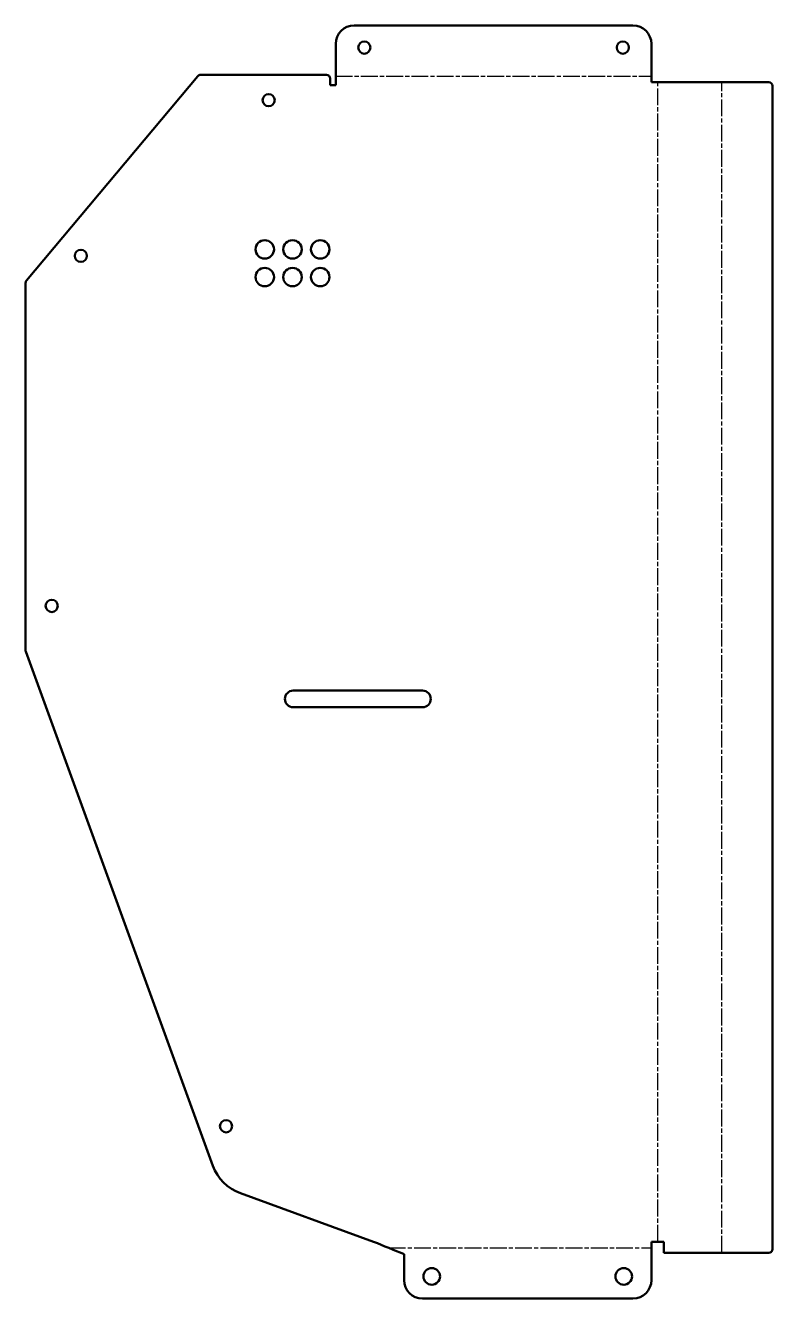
# Model space of a CAD drawing. Header units: millimetres. Extents: x 0 to 405, y 0 to 690.
import ezdxf

# ---------------------------------------------------------------- set-up
doc = ezdxf.new("R2010")
doc.units = ezdxf.units.MM
doc.linetypes.add('Chain', pattern=[13.68, 9.12, -1.14, 2.28, -1.14])
doc.layers.add('Bend Centerline (ANSI)', color=7, linetype='Chain', lineweight=25)
doc.layers.add('Visible (ANSI)', color=7, linetype='Continuous', lineweight=50)

# ---------------------------------------------------------------- blocks, each defined once
blk = doc.blocks.new('GLD-SMT-03-CLI02_Chapa Lateral Izquierdo Salpicadero_GLD-SMT-03-CLI02 (Desplegada)')
at = {"layer": 'Bend Centerline (ANSI)'}
for p, q in [((-34.29, 317.39), (136.71, 317.39)), ((140.11, -314), (140.11, 314)), ((174.89, -320), (174.89, 314)), ((-5.53, -317.39), (136.71, -317.39))]:
    blk.add_line(p, q, dxfattribs=at)
at = {"layer": 'Visible (ANSI)'}
for p, q in [((-24.29, 344.79), (126.71, 344.79)), ((-34.29, 312.5), (-34.29, 334.79)), ((136.71, 334.79), (136.71, 314)), ((-201.82, 206.56), (-108.91, 317.29)), ((-107.37, 318), (-39.29, 318)), ((-37.29, 312.5), (-37.29, 316)), ((-34.29, 312.5), (-37.29, 312.5)), ((200.29, 314), (136.71, 314)), ((202.29, -318), (202.29, 312)), ((-202.29, 6.35), (-202.29, 205.27)), ((-100.8, -272.82), (-202.17, 5.67)), ((-57.29, -15.5), (12.71, -15.5)), ((12.71, -24.5), (-57.29, -24.5)), ((-13.77, -314), (-85.86, -287.76)), ((136.71, -314), (136.71, -334.79)), ((136.71, -314), (143.5, -314)), ((143.5, -314), (143.5, -320)), ((2.71, -334.79), (2.71, -320.79)), ((200.29, -320), (143.5, -320)), ((126.71, -344.79), (12.71, -344.79))]:
    blk.add_line(p, q, dxfattribs=at)
for centre, radius in [((-18.79, 332.79), 3.3), ((121.21, 332.79), 3.3), ((-70.59, 304.28), 3.3), ((-72.68, 223.48), 5), ((-57.68, 223.48), 5), ((-42.68, 223.48), 5), ((-172.29, 219.97), 3.3), ((-72.68, 208.48), 5), ((-57.68, 208.48), 5), ((-42.68, 208.48), 5), ((-188.08, 30.37), 3.3), ((-93.67, -251.48), 3.3), ((17.71, -332.79), 4.5), ((121.71, -332.79), 4.5)]:
    blk.add_circle(centre, radius, dxfattribs=at)
at = {"layer": 'Visible (ANSI)', "extrusion": (0, 0, -1)}
for centre, radius, start, end in [((24.29, 334.79), 10, 360, 90), ((-126.71, 334.79), 10, 90, 180), ((107.37, 316), 2, 40, 90), ((39.29, 316), 2, 90, 180), ((-200.29, 312), 2, 90, 180), ((200.29, 205.27), 2, 360, 40), ((200.29, 6.35), 2, 340, 0), ((57.29, -20), 4.5, 270, 90), ((-12.71, -20), 4.5, 90, 270), ((77.31, -264.27), 25, 290, 340), ((-200.29, -318), 2, 180, 270), ((-12.71, -334.79), 10, 270, 0), ((-126.71, -334.79), 10, 180, 270)]:
    blk.add_arc(centre, radius, start, end, dxfattribs=at)
at = {"layer": 'Visible (ANSI)'}
blk.add_open_spline([(2.71, -320.79), (-2.78, -318.52), (-8.28, -316.26), (-13.77, -314)], degree=3, dxfattribs=at)

msp = doc.modelspace()

# ---------------------------------------------------------------- block references
msp.add_blockref('GLD-SMT-03-CLI02_Chapa Lateral Izquierdo Salpicadero_GLD-SMT-03-CLI02 (Desplegada)', (202.29, 344.79))

doc.saveas('drawing.dxf')
